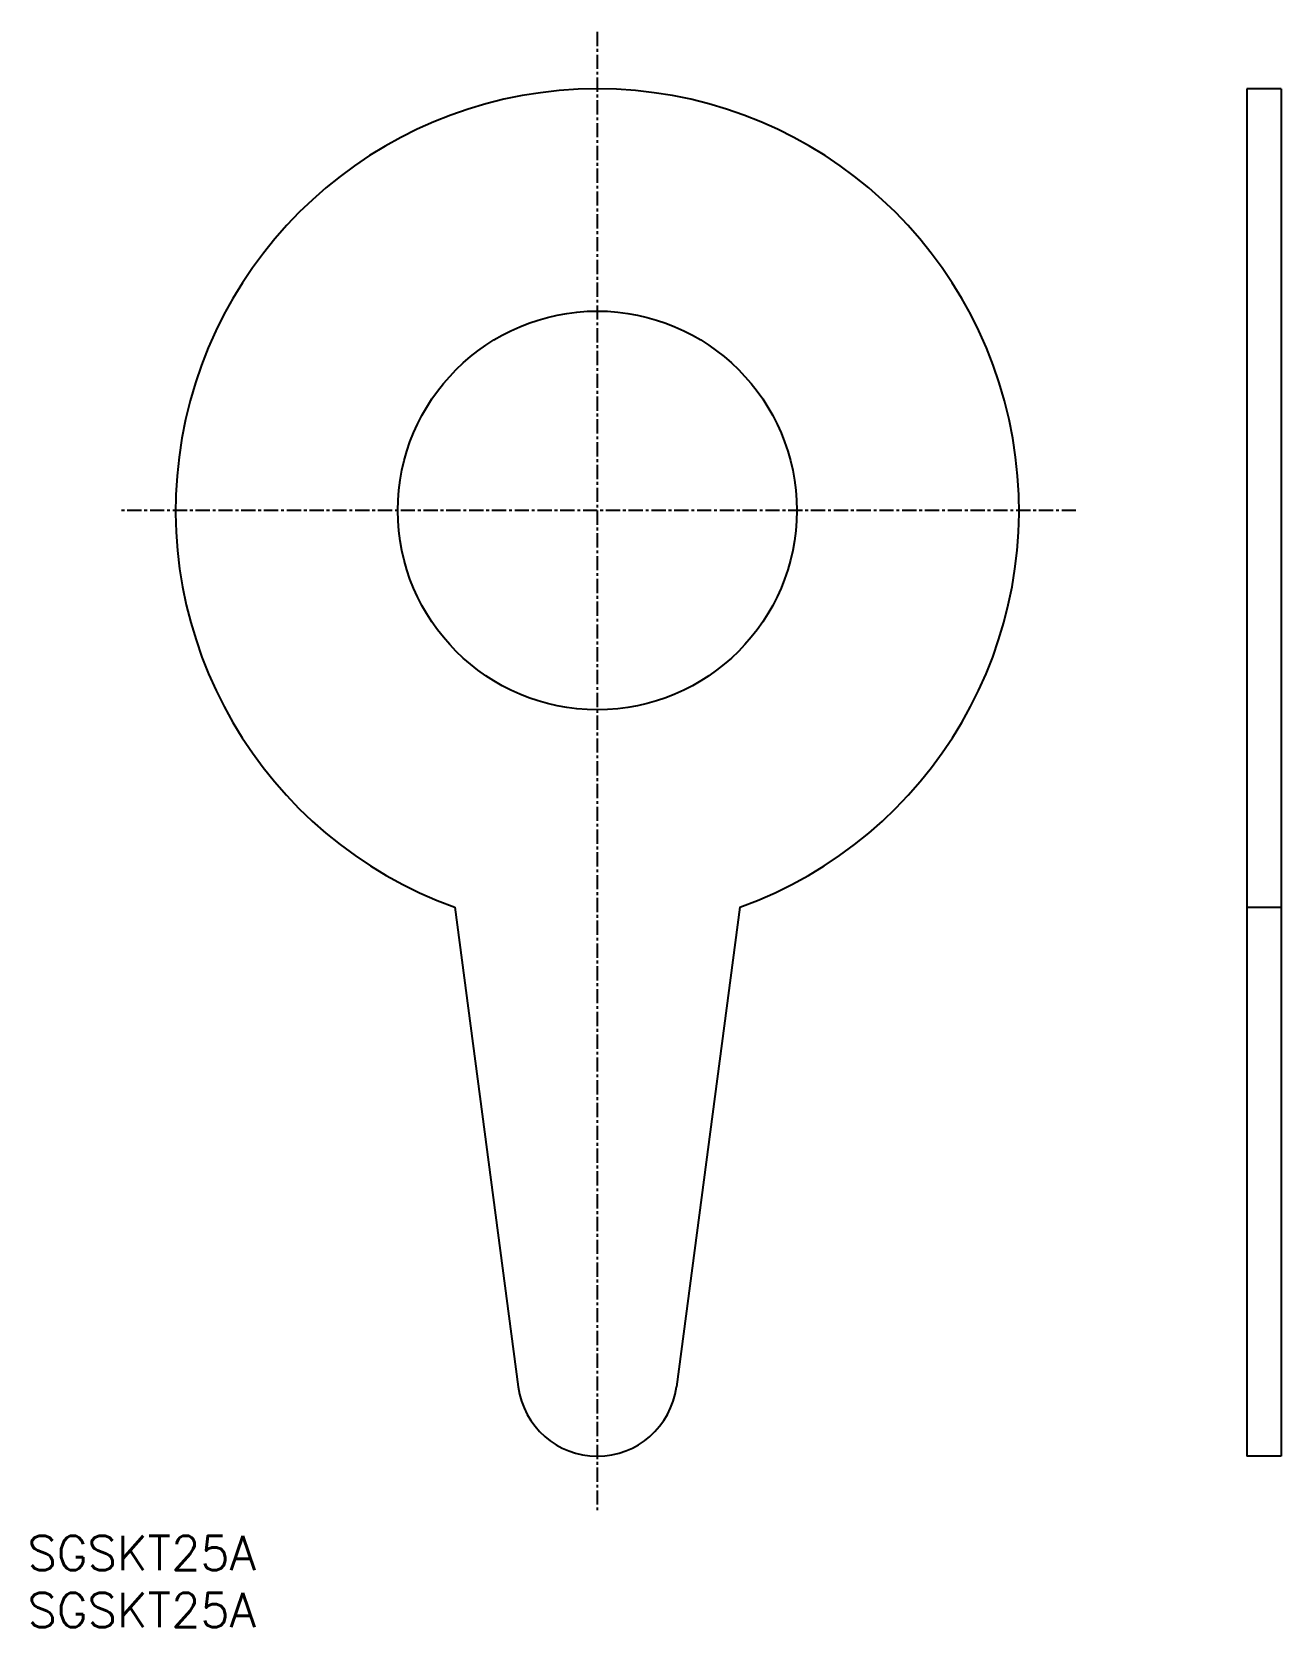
# Model space of a CAD drawing. Extents: x 0 to 110, y 0 to 140.
import ezdxf

# ---------------------------------------------------------------- set-up
doc = ezdxf.new("R2010")
doc.units = 0
doc.linetypes.add('CENTER', pattern=[2, 1.25, -0.25, 0.25, -0.25])
doc.layers.get('0').update_dxf_attribs({"linetype": 'CONTINUOUS'})
doc.layers.add('CENTER', color=1, linetype='CENTER')
doc.styles.get("Standard").update_dxf_attribs({"font": 'txt.shx'})

# ---------------------------------------------------------------- blocks, each defined once
blk = doc.blocks.new('*U4')
at = {"color": 7, "linetype": 'CONTINUOUS'}
blk.add_text('SGSKT25A', height=3, dxfattribs=at).set_placement((0, 0))
blk = doc.blocks.new('*U5')
at = {"color": 7, "linetype": 'CONTINUOUS'}
blk.add_text('SGSKT25A', height=3, dxfattribs=at).set_placement((0, 5))

msp = doc.modelspace()

# ---------------------------------------------------------------- linework, layer by layer
at = {"color": 7, "linetype": 'CONTINUOUS'}
for p, q in [((110, 135), (107, 135)), ((107, 135), (107, 15)), ((110, 135), (110, 15)), ((37.5, 63.18), (43.06, 21.08)), ((62.5, 63.18), (56.94, 21.08)), ((107, 63.18), (110, 63.18)), ((110, 15), (107, 15))]:
    msp.add_line(p, q, dxfattribs=at)
msp.add_circle((50, 98), 17.5, dxfattribs=at)
for centre, radius, start, end in [((50, 98), 37, 289.7452, 250.2548), ((50, 22), 7, 187.5251, 352.4749)]:
    msp.add_arc(centre, radius, start, end, dxfattribs=at)
at = {"layer": 'CENTER', "color": 1, "linetype": 'CENTER'}
for p, q in [((50, 140), (50, 10)), ((92, 98), (8, 98))]:
    msp.add_line(p, q, dxfattribs=at)

# ---------------------------------------------------------------- block references
at = {"color": 7, "linetype": 'CONTINUOUS'}
for name in ['*U5', '*U4']:
    msp.add_blockref(name, (0, 0), dxfattribs=at)

doc.saveas('drawing.dxf')
